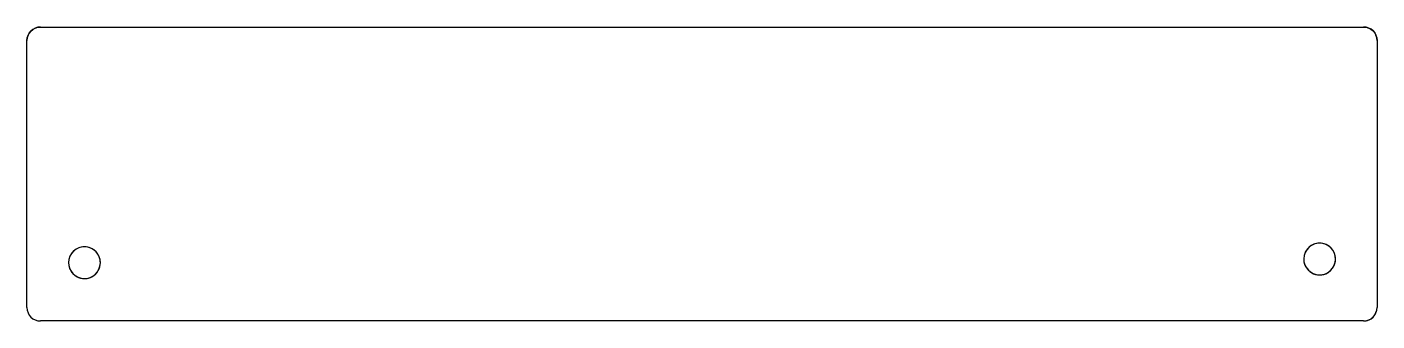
# Model space of a CAD drawing. Header units: millimetres. Extents: x -100 to 100, y 78 to 122.
import ezdxf

# ---------------------------------------------------------------- set-up
doc = ezdxf.new("R2010")
doc.units = ezdxf.units.MM
doc.linetypes.add('HIDDEN', pattern=[9.525, 6.35, -3.175])
doc.layers.get('0').update_dxf_attribs({"color": 253, "lineweight": 70, "true_color": 0x8faf8f})
doc.layers.add('Hidden', color=98, linetype='HIDDEN', lineweight=70, true_color=0x054805)

msp = doc.modelspace()

# ---------------------------------------------------------------- linework, layer by layer
at = {"color": 98, "lineweight": 25, "true_color": 0x054805}
for p, q in [((-98.1, 121.52), (97.77, 121.52)), ((-100.1, 80.04), (-100.1, 119.52)), ((99.77, 119.52), (99.77, 80.04)), ((97.77, 78.04), (-98.1, 78.04))]:
    msp.add_line(p, q, dxfattribs=at)
for centre, start, end in [((-98.1, 80.04), 180.0003, 270.0003), ((97.77, 80.04), 270.0003, 0.0003)]:
    msp.add_arc(centre, 2, start, end, dxfattribs=at)
for centre, major_axis, start_param, end_param in [((-98.1, 119.52), (0.81, 1.83), 0.417351, 1.988147), ((97.77, 119.52), (0.81, 1.83), 5.915138, 6.700536), ((-91.59, 86.66), (0.95, 2.15), 1.988147, 5.12974), ((91.27, 87.21), (0.95, 2.15), 1.988147, 5.12974), ((-98.1, 80.04), (0.81, 1.83), 1.988147, 3.558943)]:
    msp.add_ellipse(centre, major_axis=major_axis, ratio=1, start_param=start_param, end_param=end_param, dxfattribs=at)
at = {"color": 98, "lineweight": 25, "true_color": 0x054805, "extrusion": (0, 0, -1)}
msp.add_ellipse((-98.1, 119.52), major_axis=(-0.81, -1.83), ratio=1, start_param=1.153446, end_param=2.724242, dxfattribs=at)
at = {"color": 98, "lineweight": 25, "true_color": 0x054805, "extrusion": (-3.18927e-34, 6.88303e-33, -1)}
msp.add_ellipse((97.77, 119.52), major_axis=(-0.81, -1.83), ratio=1, start_param=2.724242, end_param=4.295038, dxfattribs=at)
at = {"color": 98, "lineweight": 25, "true_color": 0x054805, "extrusion": (4.99614e-33, 1.1268e-32, -1)}
msp.add_ellipse((-91.59, 86.66), major_axis=(-0.95, -2.15), ratio=1, dxfattribs=at)
at = {"color": 98, "lineweight": 25, "true_color": 0x054805, "extrusion": (2.49807e-33, 5.634e-33, -1)}
msp.add_ellipse((91.27, 87.21), major_axis=(-0.95, -2.15), ratio=1, dxfattribs=at)
at = {"layer": 'Hidden', "lineweight": 25}
for p, q in [((-98.1, 121.52), (-98.1, 121.52)), ((97.77, 121.52), (97.77, 121.52)), ((-100.1, 119.52), (-100.1, 119.52)), ((99.77, 119.52), (99.77, 119.52)), ((-100.1, 80.04), (-100.1, 80.04)), ((99.77, 80.04), (99.77, 80.04)), ((-98.1, 78.04), (-98.1, 78.04)), ((97.77, 78.04), (97.77, 78.04))]:
    msp.add_line(p, q, dxfattribs=at)
msp.add_arc((97.77, 80.04), 2, 270.0003, 0.0003, dxfattribs=at)
for centre, major_axis, end_param in [((97.77, 119.52), (0.81, 1.83), 5.915138), ((-91.59, 86.66), (0.95, 2.15), 8.271332), ((91.27, 87.21), (0.95, 2.15), 8.271332)]:
    msp.add_ellipse(centre, major_axis=major_axis, ratio=1, start_param=5.12974, end_param=end_param, dxfattribs=at)

doc.saveas('drawing.dxf')
